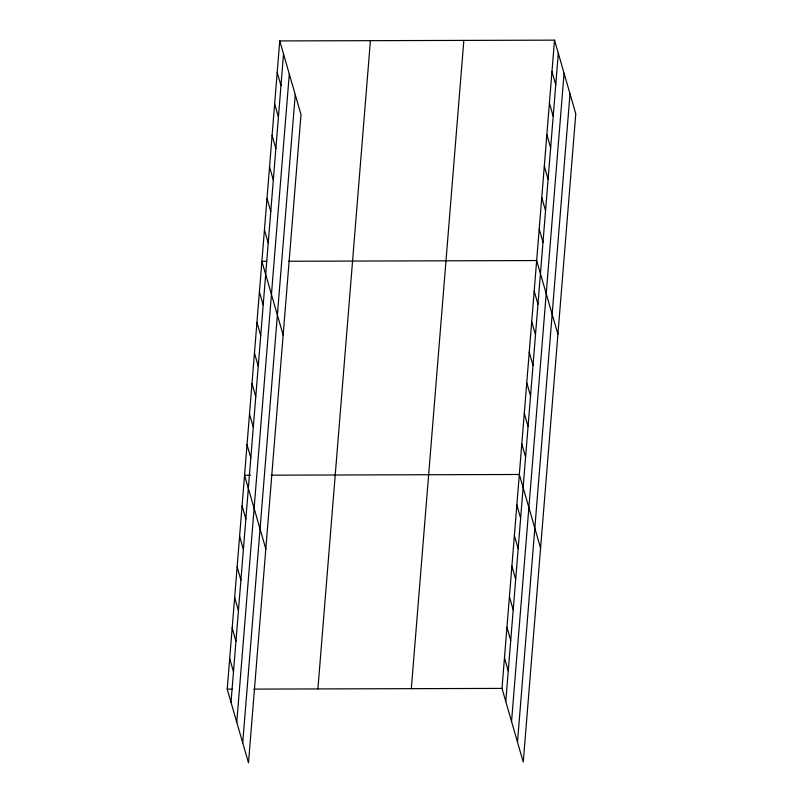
<?xml version="1.0" encoding="UTF-8"?>
<svg xmlns="http://www.w3.org/2000/svg" width="803" height="803" viewBox="0 0 803 803"><rect width="100%" height="100%" fill="white"/><g stroke="black" fill="none" stroke-linecap="round" stroke-linejoin="round"><path stroke-width="1.2" d="M279.745 40.923L301.005 114.598L248.488 762.85L227.219 689.175L279.745 40.923L554.512 40.15L575.781 113.825L523.255 762.077L501.995 688.402L554.512 40.15M231.013 702.304L283.529 54.052M236.775 722.288L289.301 74.027M242.717 742.865L295.243 94.613M317.898 688.924L370.414 40.672M411.317 688.663L463.843 40.401M505.78 701.531L558.306 53.279M511.551 721.516L564.067 73.254M517.493 742.092L570.01 93.841M266.716 261.316L261.888 261.326L283.148 335.002M288.478 261.256L536.655 260.553L557.924 334.229M250.596 475.235L244.554 475.256L265.813 548.931M271.153 475.175L519.33 474.483L540.59 548.158M227.219 689.175L232.057 689.165M253.818 689.104L501.995 688.402M551.962 71.638L555.756 84.767M549.413 103.125L553.207 116.254M546.863 134.613L550.647 147.732M544.314 166.101L548.098 179.22M541.764 197.588L545.548 210.707M539.204 229.066L542.999 242.195M534.186 291.118L537.97 304.247M531.706 321.682L535.491 334.801M529.227 352.236L533.021 365.365M526.758 382.8L530.542 395.929M524.279 413.364L528.063 426.483M521.799 443.918L525.594 457.048M516.851 505.037L520.635 518.166M514.372 535.601L518.166 548.73M511.902 566.165L515.687 579.284M509.423 596.719L513.207 609.848M506.944 627.284L510.738 640.413M504.475 657.848L508.259 670.967M277.186 72.411L280.98 85.54M274.636 103.898L278.43 117.027M272.087 135.386L275.881 148.505M269.537 166.873L273.321 179.992M266.987 198.351L270.772 211.48M264.438 229.839L268.222 242.968M259.409 291.89L263.193 305.02M256.93 322.455L260.724 335.574M254.461 353.009L258.245 366.138M251.981 383.573L255.766 396.702M249.502 414.127L253.296 427.256M247.023 444.691L250.817 457.82M242.074 505.81L245.869 518.939M239.595 536.374L243.389 549.503M237.126 566.938L240.91 580.057M234.647 597.492L238.441 610.621M232.167 628.056L235.962 641.185M229.698 658.621L233.482 671.74"/></g></svg>
